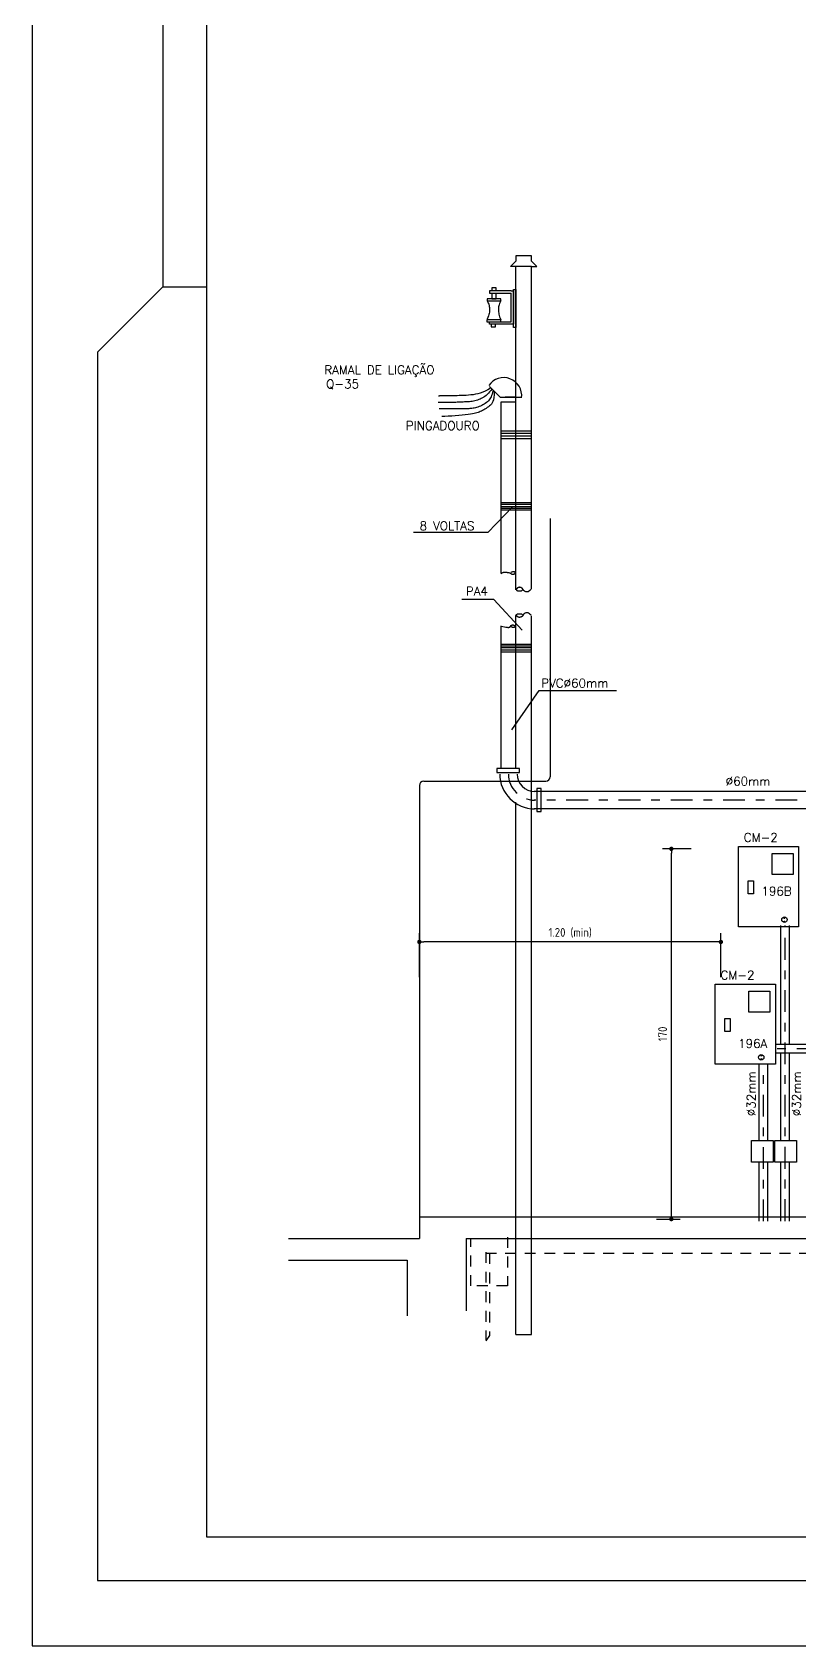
# Model space of a CAD drawing. Extents: x 35 to 221, y -13 to 45.
# Drawn here: x 177.77 to 186.56, y 14.24 to 32.76 of the extents above; entities that cross this region are included whole.
import ezdxf

# ---------------------------------------------------------------- set-up
doc = ezdxf.new("R2010")
doc.units = 0
doc.header["$LTSCALE"] = 0.5
doc.header["$MEASUREMENT"] = 0
doc.linetypes.add('DASHDOT', pattern=[1, 0.5, -0.25, 0, -0.25])
doc.linetypes.add('HIDDEN', pattern=[0.375, 0.25, -0.125])
doc.layers.get('0').update_dxf_attribs({"linetype": 'CONTINUOUS'})
doc.layers.get('DEFPOINTS').update_dxf_attribs({"linetype": 'CONTINUOUS'})
for name, color, linetype in [('COTAS', 1, 'CONTINUOUS'), ('FORMATO', 2, 'CONTINUOUS'), ('MEDICAO', 4, 'CONTINUOUS'), ('MEDICAO-ELETRICA', 7, 'CONTINUOUS'), ('TEXT_MEDICAO', 2, 'CONTINUOUS')]:
    doc.layers.add(name, color=color, linetype=linetype)
doc.styles.add('ROMANS', font='romans.shx')
doc.styles.get("Standard").update_dxf_attribs({"font": 'ISOCP'})
doc.dimstyles.new('MEDICAO$0', dxfattribs={"dimtxt": 0.1, "dimasz": 0.05, "dimexe": 0.1, "dimexo": 0.25, "dimgap": 0.05, "dimtad": 1, "dimdec": 4, "dimlfac": 100, "dimdsep": 46, "dimtxsty": 'Standard', "dimblk1": 'DOT', "dimblk2": 'DOT', "dimsah": 1, "dimcen": 2.5, "dimclrd": 1, "dimclre": 1, "dimclrt": 2, "dimadec": 0, "dimazin": 0, "dimtfac": 1, "dimtdec": 4, "dimtmove": 0, "dimatfit": 3, "dimldrblk": 'DOT', "dimfxl": 1, "dimtvp": 1, "dimtolj": 1, "dimtzin": 0, "dimarcsym": 0})

# ---------------------------------------------------------------- blocks, each defined once
blk = doc.blocks.new('A1')
at = {"layer": 'FORMATO', "color": 1}
for p, q in [((-42.8, 30.45), (-42.8, -0.75)), ((-41.3, 14.85), (-40.8, 14.85)), ((-42.8, -0.75), (0.75, -0.75))]:
    blk.add_line(p, q, dxfattribs=at)
at = {"layer": 'FORMATO'}
for p, q in [((-41.3, 29.7), (-41.3, 14.85)), ((-41.3, 14.85), (-42.05, 14.1)), ((-42.05, 14.1), (-42.05, 0)), ((-42.05, 0), (0, 0))]:
    blk.add_line(p, q, dxfattribs=at)
at = {"layer": 'FORMATO', "color": 8}
for p, q in [((-40.8, 29.2), (-40.8, 0.5)), ((-40.8, 0.5), (-0.5, 0.5))]:
    blk.add_line(p, q, dxfattribs=at)
blk = doc.blocks.new('A1_50')
at = {"layer": 'FORMATO'}
blk.add_blockref('A1', (57.821, 13.702), dxfattribs=at)
blk = doc.blocks.new('_DOT')
at = {"color": 0, "linetype": 'ByBlock'}
blk.add_line((-0.5, 0), (-1, 0), dxfattribs=at)
at = {"color": 0, "linetype": 'ByBlock', "const_width": 0.5}
blk.add_lwpolyline([(-0.25, 0, 1), (0.25, 0, 1)], format="xyb", close=True, dxfattribs=at)
blk = doc.blocks.new('*D44')
at = {"layer": 'COTAS', "color": 1, "lineweight": -2}
for p, q in [((185.328, 23.388), (185.001, 23.388)), ((185.101, 19.188), (185.101, 23.338)), ((184.929, 19.138), (185.201, 19.138))]:
    blk.add_line(p, q, dxfattribs=at)
at = {"layer": 'DEFPOINTS', "color": 0}
for p in [(185.101, 23.388), (185.578, 23.388), (184.679, 19.138)]:
    blk.add_point(p, dxfattribs=at)
at = {"layer": 'COTAS', "color": 1, "lineweight": -2, "xscale": 0.05, "yscale": 0.05, "zscale": 0.05}
for p, rotation in [((185.101, 23.388), 90), ((185.101, 19.138), 270)]:
    blk.add_blockref('_DOT', p, dxfattribs=dict(at, rotation=rotation))
at = {"layer": 'COTAS', "color": 2, "insert": (185.001, 21.263), "char_height": 0.1, "attachment_point": 5, "rotation": 90}
blk.add_mtext('\\A1;{170}', dxfattribs=at)
blk = doc.blocks.new('*D48')
at = {"layer": 'COTAS', "color": 1, "lineweight": -2}
for p, q in [((182.209, 21.915), (182.209, 22.419)), ((185.67, 21.915), (185.67, 22.419)), ((185.62, 22.319), (182.259, 22.319))]:
    blk.add_line(p, q, dxfattribs=at)
at = {"layer": 'DEFPOINTS', "color": 0}
for p in [(182.209, 22.319), (182.209, 21.665), (185.67, 21.665)]:
    blk.add_point(p, dxfattribs=at)
at = {"layer": 'COTAS', "color": 1, "lineweight": -2, "xscale": 0.05, "yscale": 0.05, "zscale": 0.05, "rotation": 180}
blk.add_blockref('_DOT', (182.209, 22.319), dxfattribs=at)
at = {"layer": 'COTAS', "color": 1, "lineweight": -2, "xscale": 0.05, "yscale": 0.05, "zscale": 0.05}
blk.add_blockref('_DOT', (185.67, 22.319), dxfattribs=at)
at = {"layer": 'COTAS', "color": 2, "insert": (183.94, 22.424), "char_height": 0.1, "attachment_point": 5}
blk.add_mtext('\\A1;{1.20 (min)}', dxfattribs=at)
blk = doc.blocks.new('CM-2-EF')
at = {"layer": 'MEDICAO'}
for points in [[(0, 0), (0, 0.46), (0.345, 0.46), (0.345, 0)], [(0.3133, 0.4201), (0.3133, 0.3001), (0.1933, 0.3001), (0.1933, 0.4201)], [(0.0557, 0.1877), (0.0557, 0.2634), (0.0857, 0.2634), (0.0857, 0.1877)]]:
    blk.add_lwpolyline(points, close=True, dxfattribs=at)
for centre, radius in [((0.2635, 0.0403), 0.0158), ((0.2634, 0.0489), 0.00145), ((0.2634, 0.031), 0.00145)]:
    blk.add_circle(centre, radius, dxfattribs=at)

msp = doc.modelspace()

# ---------------------------------------------------------------- linework, layer by layer
at = {"layer": 'MEDICAO', "color": 2}
for p, q in [((183.4954824, 30.1935964), (183.3154824, 30.1935964)), ((183.3154824, 30.1935964), (183.3154824, 30.1335964)), ((183.4954824, 30.1335964), (183.4954824, 30.1935964)), ((183.2554824, 30.0735964), (183.3154824, 30.1335964)), ((183.3154824, 30.0735964), (183.2554824, 30.0735964)), ((183.3151428, 27.2067686), (183.3151428, 30.0735964)), ((183.4954824, 30.0735964), (183.3154824, 30.0735964)), ((183.5554824, 30.0735964), (183.4954824, 30.1335964)), ((183.4954824, 27.1758974), (183.4954824, 30.0735964)), ((183.4954824, 30.0735964), (183.5554824, 30.0735964)), ((183.0143662, 29.7933538), (183.0143662, 29.7668441)), ((183.2608911, 29.7933538), (183.0143662, 29.7933538)), ((183.0143662, 29.7668441), (183.2608911, 29.7668441)), ((183.0143662, 29.4373672), (183.2608911, 29.4373672)), ((183.0143662, 29.4108575), (183.0143662, 29.4373672)), ((183.2608911, 29.4108575), (183.0143662, 29.4108575)), ((183.1354824, 28.5735964), (183.0154824, 28.6935964)), ((183.1354824, 28.5735964), (183.3754824, 28.5735964)), ((183.3154824, 28.5735964), (183.1954824, 28.5735964)), ((183.3154824, 28.5135964), (183.3154824, 28.5735964)), ((183.1454824, 28.5135964), (183.1454824, 26.5471561)), ((183.3154824, 28.5135964), (183.1454824, 28.5135964)), ((183.3157116, 26.3596885), (183.3157116, 27.2058518)), ((183.4950336, 26.3738809), (183.4950336, 27.198755)), ((183.1454824, 25.9471561), (183.1454824, 24.4490718)), ((183.3154824, 24.3116204), (183.3154824, 26.0671561)), ((183.4954824, 20.7993443), (183.4954824, 26.0623904)), ((183.1468945, 24.3116204), (183.1468945, 24.44503)), ((183.3154824, 21.8418429), (183.3154824, 23.9253128)), ((188.3452463, 24.0471024), (183.5285929, 24.0471024)), ((188.3452463, 23.8471024), (183.5285929, 23.8471024)), ((186.3578681, 21.1430982), (186.3578681, 22.5078696)), ((186.4578681, 21.1430982), (186.4578681, 22.5078696)), ((183.3154667, 17.8127954), (183.3154667, 21.8393898)), ((183.4954667, 17.8127954), (183.4954667, 21.8393898)), ((186.7904481, 21.1430982), (186.2990609, 21.1430982)), ((186.7904481, 21.0430982), (186.2990609, 21.0430982)), ((186.3578681, 20.0395235), (186.3578681, 21.0430982)), ((186.4578681, 20.0395235), (186.4578681, 21.0430982)), ((186.1078681, 20.0395235), (186.1078681, 20.9145235)), ((186.2078681, 20.0395235), (186.2078681, 20.9145235)), ((186.1078681, 19.113937), (186.1078681, 19.7895235)), ((186.2078681, 19.113937), (186.2078681, 19.7895235)), ((186.3578681, 19.1156336), (186.3578681, 19.7895235)), ((186.4578681, 19.1156336), (186.4578681, 19.7895235)), ((183.3154667, 17.8127954), (183.4954667, 17.8127954))]:
    msp.add_line(p, q, dxfattribs=at)
at = {"layer": 'MEDICAO', "color": 3}
for p, q in [((183.495654, 28.1838604), (183.145054, 28.1838604)), ((183.495654, 28.1549884), (183.145054, 28.1549884)), ((183.495654, 28.0951804), (183.1441228, 28.0951804)), ((183.495654, 28.1261164), (183.145054, 28.1261164)), ((183.4965504, 27.358757), (183.1460176, 27.358757)), ((183.4965504, 27.3393098), (183.1460176, 27.3393098)), ((183.4943568, 27.3150014), (183.1460176, 27.3150014)), ((183.4965504, 27.2955542), (183.1460176, 27.2955542)), ((183.4965504, 27.276107), (183.1460176, 27.276107)), ((183.495588, 25.7347405), (183.144808, 25.7347405)), ((183.495588, 25.7142937), (183.144808, 25.7142937)), ((183.495588, 25.6938457), (183.144808, 25.6938457)), ((183.495588, 25.6693081), (183.144808, 25.6693081)), ((183.495588, 25.6447705), (183.144808, 25.6447705))]:
    msp.add_line(p, q, dxfattribs=at)
at = {"layer": 'MEDICAO'}
for p, q in [((183.70906, 27.1800605), (183.70906, 24.2145235)), ((182.20906, 24.1145235), (182.20906, 18.9145235)), ((182.25906, 24.1645235), (183.65906, 24.1645235)), ((182.20906, 19.1645235), (183.7350928, 19.1645235)), ((182.81983, 19.1645235), (183.8272572, 19.1645235)), ((183.8272572, 19.1645235), (196.3332104, 19.1645235)), ((180.70906, 18.9145235), (182.20906, 18.9145235)), ((182.7454817, 18.9145235), (182.7454817, 18.084467)), ((182.7454817, 18.9145235), (183.7350928, 18.9145235)), ((182.81983, 18.9145235), (183.8272572, 18.9145235)), ((183.8272572, 18.9145235), (196.3332104, 18.9145235)), ((180.70906, 18.6645235), (182.0682001, 18.6645235)), ((182.0682001, 18.6645235), (182.0682001, 18.0291313))]:
    msp.add_line(p, q, dxfattribs=at)
at = {"layer": 'MEDICAO', "color": 1, "linetype": 'DASHDOT'}
for p, q in [((188.3452463, 23.9471024), (183.5285929, 23.9471024)), ((186.4078681, 19.1156336), (186.4078681, 22.5078696)), ((186.7904481, 21.0930982), (186.2990609, 21.0930982)), ((186.1578681, 19.113937), (186.1578681, 20.9145235))]:
    msp.add_line(p, q, dxfattribs=at)
at = {"layer": 'MEDICAO', "color": 2, "linetype": 'HIDDEN'}
msp.add_line((182.9687106, 18.7454586), (195.4873788, 18.7454586), dxfattribs=at)
at = {"layer": 'MEDICAO', "color": 2}
for points in [[(183.0899629, 29.7933538), (183.0899629, 29.8260176), (183.0406033, 29.8260176), (183.0406033, 29.7933538)], [(182.9879533, 29.6784604), (182.994755, 29.6649559), (183.0004094, 29.6517934), (183.0050032, 29.6389729), (183.0086233, 29.6264944), (183.0113563, 29.6143579), (183.0132892, 29.6025634), (183.0145087, 29.5911109), (183.0151015, 29.5800004), (183.015116, 29.5691607), (183.014446, 29.5582356), (183.0129469, 29.5467978), (183.0104741, 29.5344199), (183.006883, 29.5206746), (183.0020289, 29.5051345), (182.9957672, 29.4873722), (182.9879533, 29.4669604)], [(183.0406033, 29.7668441), (183.0406033, 29.7003364), (183.0899629, 29.7003364)], [(183.0899629, 29.7003364), (183.0899629, 29.7668441)], [(183.1426129, 29.6784604), (183.1348697, 29.6627009), (183.1287944, 29.648117), (183.1242038, 29.6345164), (183.1209148, 29.6217068), (183.1187441, 29.6094959), (183.1175085, 29.5976912), (183.117025, 29.5861005), (183.1171102, 29.5745314), (183.1176325, 29.5627916), (183.1186657, 29.5506888), (183.1203352, 29.5380305), (183.1227663, 29.5246246), (183.1260843, 29.5102785), (183.1304145, 29.4948), (183.1358823, 29.4779968), (183.1426129, 29.4596764)], [(183.2893363, 29.7933538), (183.2893363, 29.4108575), (183.2608911, 29.4108575)], [(183.2608911, 29.7933538), (183.2893363, 29.7933538)], [(183.2608911, 29.4373672), (183.2608911, 29.7668441)], [(183.0340225, 29.4108575), (183.0340225, 29.3805034), (183.0833809, 29.3805034)], [(183.0833809, 29.3805034), (183.0833809, 29.4108575)], [(183.1469512, 26.5482601), (183.1541345, 26.552958), (183.1604266, 26.5566266), (183.1660469, 26.5593856), (183.171215, 26.5613547), (183.1761505, 26.5626535), (183.1810727, 26.5634018), (183.1862013, 26.5637193), (183.1917559, 26.5637255), (183.197888, 26.5635209), (183.204478, 26.5631283), (183.2113382, 26.5625509), (183.2182811, 26.5617924), (183.2251191, 26.560856), (183.2316645, 26.5597452), (183.2377298, 26.5584634), (183.2431274, 26.5570141), (183.247725, 26.5554081), (183.2516111, 26.5536858), (183.2549299, 26.5518951), (183.2578252, 26.5500839), (183.2604409, 26.5483), (183.2629211, 26.5465914), (183.2654097, 26.5450059), (183.2680506, 26.5435913), (183.2709539, 26.5423911), (183.274095, 26.5414302), (183.277415, 26.5407292), (183.2808553, 26.5403086), (183.2843574, 26.5401889), (183.2878626, 26.5403907), (183.2913122, 26.5409344), (183.2946476, 26.5418405), (183.2978111, 26.5431149), (183.3007494, 26.5447038), (183.30341, 26.546539), (183.3057403, 26.548552), (183.307688, 26.5506744), (183.3092006, 26.5528378), (183.3102256, 26.5549739), (183.3107106, 26.5570143), (183.310619, 26.558902), (183.3099781, 26.5606255), (183.3088312, 26.562185), (183.3072214, 26.5635802), (183.3051919, 26.5648114), (183.302786, 26.5658784), (183.3000468, 26.5667812), (183.2970175, 26.5675199), (183.2937269, 26.5680774), (183.2901462, 26.5683681), (183.2862323, 26.5682894), (183.2819418, 26.5677388), (183.2772316, 26.5666137), (183.2720584, 26.5648114), (183.2663791, 26.5622293), (183.2601504, 26.5587649)], [(183.4929468, 26.3659837), (183.4818318, 26.356097), (183.4720548, 26.3486977), (183.463475, 26.3434641), (183.4559516, 26.3400742), (183.4493436, 26.3382061), (183.4435103, 26.3375379), (183.4383108, 26.3377476), (183.4336043, 26.3385133), (183.4292711, 26.3395652), (183.4252769, 26.3408415), (183.4216083, 26.3423323), (183.4182523, 26.344028), (183.4151955, 26.3459188), (183.4124249, 26.3479949), (183.4099271, 26.3502466), (183.407689, 26.3526641), (183.4056892, 26.3552329), (183.4038744, 26.3579187), (183.4021828, 26.3606825), (183.4005528, 26.3634853), (183.3989227, 26.3662882), (183.3972311, 26.369052), (183.3954163, 26.3717378), (183.3934166, 26.3743065), (183.3911843, 26.3767241), (183.3887276, 26.3789758), (183.3860684, 26.3810519), (183.3832288, 26.3829427), (183.3802308, 26.3846384), (183.3770963, 26.3861292), (183.3738473, 26.3874055), (183.370506, 26.3884573), (183.3670964, 26.3892751), (183.3636516, 26.389849), (183.3602067, 26.3901693), (183.3567971, 26.3902262), (183.3534579, 26.39001), (183.3502244, 26.3895108), (183.3471316, 26.3887191), (183.344215, 26.3876249), (183.3415015, 26.3862316), (183.338986, 26.3845945), (183.3366554, 26.3827817), (183.3344965, 26.3808617), (183.332496, 26.3789027), (183.3306407, 26.3769729), (183.3289175, 26.3751407), (183.3273132, 26.3734743), (183.3258218, 26.3720226), (183.3244668, 26.3707562), (183.3232791, 26.3696264), (183.3222895, 26.3685844), (183.3215288, 26.3675813), (183.3210277, 26.3665686), (183.3208172, 26.3654972), (183.320928, 26.3643185), (183.3213835, 26.3629984), (183.322178, 26.3615611), (183.3232982, 26.3600458), (183.3247309, 26.3584915), (183.3264629, 26.3569372), (183.328481, 26.3554218), (183.3307719, 26.3539846), (183.3333226, 26.3526643), (183.3361204, 26.3514945), (183.3391559, 26.3504857), (183.3424203, 26.3496427), (183.3459047, 26.3489704), (183.3496004, 26.3484737), (183.3534986, 26.3481575), (183.3575904, 26.3480266), (183.3618671, 26.3480859), (183.3663132, 26.3483599), (183.3708869, 26.3489509), (183.3755399, 26.3499808), (183.3802238, 26.3515718), (183.38489, 26.3538456), (183.3894903, 26.3569242), (183.3939761, 26.3609296), (183.3982992, 26.3659837)], [(183.1462492, 25.9448653), (183.1687949, 25.9402591), (183.1865945, 25.9366691), (183.2003155, 25.9339845), (183.2106258, 25.9320947), (183.2181928, 25.930889), (183.2236843, 25.9302568), (183.2277678, 25.9300874), (183.2311112, 25.9302701), (183.2342661, 25.93071), (183.2373211, 25.9313745), (183.2402491, 25.932247), (183.2430228, 25.9333106), (183.2456148, 25.9345486), (183.2479981, 25.9359442), (183.2501453, 25.9374807), (183.2520292, 25.9391413), (183.2536376, 25.9409053), (183.2550191, 25.9427364), (183.2562371, 25.9445943), (183.2573553, 25.9464388), (183.2584372, 25.9482297), (183.2595462, 25.9499266), (183.2607461, 25.9514894), (183.2621004, 25.9528777), (183.2636569, 25.9540615), (183.265401, 25.9550508), (183.2673026, 25.9558656), (183.2693312, 25.9565262), (183.2714567, 25.9570526), (183.2736488, 25.9574651), (183.2758771, 25.9577836), (183.2781116, 25.9580283), (183.2803263, 25.9582116), (183.2825138, 25.9583144), (183.284671, 25.9583099), (183.2867949, 25.9581713), (183.2888825, 25.9578717), (183.2909308, 25.9573844), (183.2929367, 25.9566824), (183.2948972, 25.9557389), (183.2968082, 25.9545418), (183.2986618, 25.9531367), (183.3004488, 25.951584), (183.3021602, 25.9499442), (183.3037868, 25.9482775), (183.3053196, 25.9466444), (183.3067495, 25.9451051), (183.3080674, 25.9437201), (183.3092596, 25.942533), (183.3102946, 25.9415202), (183.3111358, 25.9406416), (183.311747, 25.9398568), (183.3120919, 25.9391257), (183.3121342, 25.938408), (183.3118376, 25.9376635), (183.3111658, 25.9368519), (183.310098, 25.9359453), (183.3086762, 25.934965), (183.3069578, 25.9339444), (183.3050004, 25.9329171), (183.3028614, 25.9319166), (183.3005983, 25.9309765), (183.2982687, 25.9301303), (183.29593, 25.9294115), (183.2936278, 25.9288481), (183.2913604, 25.9284457), (183.2891142, 25.9282043), (183.2868756, 25.9281238), (183.2846309, 25.9282043), (183.2823665, 25.9284458), (183.2800688, 25.9288483), (183.2777243, 25.9294117), (183.2753181, 25.9301462), (183.2728318, 25.9311021), (183.2702456, 25.9323396), (183.2675399, 25.9339192), (183.2646949, 25.9359013), (183.2616912, 25.938346), (183.2585089, 25.9413139), (183.2551284, 25.9448653)], [(183.4929468, 26.0695177), (183.4818318, 26.0794045), (183.4720548, 26.0868037), (183.463475, 26.0920373), (183.4559516, 26.0954272), (183.4493436, 26.0972953), (183.4435103, 26.0979635), (183.4383108, 26.0977537), (183.4336043, 26.0969879), (183.4292711, 26.095936), (183.4252769, 26.0946596), (183.4216083, 26.0931687), (183.4182523, 26.0914729), (183.4151955, 26.089582), (183.4124249, 26.0875058), (183.4099271, 26.0852541), (183.407689, 26.0828365), (183.4056892, 26.0802678), (183.4038744, 26.0775821), (183.4021828, 26.0748183), (183.4005528, 26.0720155), (183.3989227, 26.0692128), (183.3972311, 26.066449), (183.3954163, 26.0637633), (183.3934166, 26.0611945), (183.3911843, 26.058777), (183.3887276, 26.0565252), (183.3860684, 26.054449), (183.3832288, 26.0525582), (183.3802308, 26.0508624), (183.3770963, 26.0493714), (183.3738473, 26.0480951), (183.370506, 26.0470431), (183.3670964, 26.0462253), (183.3636516, 26.0456514), (183.3602067, 26.045331), (183.3567971, 26.0452741), (183.3534579, 26.0454904), (183.3502244, 26.0459895), (183.3471316, 26.0467813), (183.344215, 26.0478755), (183.3415015, 26.0492689), (183.338986, 26.0509062), (183.3366554, 26.052719), (183.3344965, 26.0546392), (183.332496, 26.0565983), (183.3306407, 26.0585282), (183.3289175, 26.0603605), (183.3273132, 26.0620269), (183.3258218, 26.0634787), (183.3244668, 26.0647452), (183.3232791, 26.065875), (183.3222895, 26.0669171), (183.3215288, 26.0679201), (183.3210277, 26.0689328), (183.3208172, 26.0700041), (183.320928, 26.0711827), (183.3213835, 26.0725028), (183.322178, 26.0739399), (183.3232982, 26.0754551), (183.3247309, 26.0770094), (183.3264629, 26.0785636), (183.328481, 26.0800788), (183.3307719, 26.081516), (183.3333226, 26.0828361), (183.3361204, 26.0840059), (183.3391559, 26.0850147), (183.3424203, 26.0858577), (183.3459047, 26.0865299), (183.3496004, 26.0870266), (183.3534986, 26.0873428), (183.3575904, 26.0874737), (183.3618671, 26.0874143), (183.3663132, 26.0871404), (183.3708869, 26.0865494), (183.3755399, 26.0855195), (183.3802238, 26.0839287), (183.38489, 26.081655), (183.3894903, 26.0785766), (183.3939761, 26.0745715), (183.3982992, 26.0695177)]]:
    msp.add_lwpolyline(points, dxfattribs=at)
for points in [[(183.1426129, 29.6784604), (183.1426129, 29.7003364), (182.9879533, 29.7003364), (182.9879533, 29.6784604)], [(183.3158851, 29.8085021), (183.3158851, 29.3729867), (183.2893363, 29.3729867), (183.2893363, 29.8085021)], [(183.1426129, 29.4377884), (183.1426129, 29.4596764), (182.9846629, 29.4596764), (182.9846629, 29.4377884)], [(183.3600799, 24.2633753), (183.3600799, 24.3116204), (183.0970414, 24.3116204), (183.0970414, 24.2633753)], [(183.5587535, 23.8181912), (183.6069986, 23.8181912), (183.6069986, 24.0812297), (183.5587535, 24.0812297)]]:
    msp.add_lwpolyline(points, close=True, dxfattribs=at)
at = {"layer": 'MEDICAO', "color": 4}
for points in [[(183.043944, 28.6693924), (183.0294482, 28.6497731), (183.0154783, 28.6325234), (183.001887, 28.6174027), (182.988527, 28.6041701), (182.9752511, 28.5925846), (182.9619122, 28.5824056), (182.9483629, 28.5733921), (182.9344561, 28.5653034), (182.9200853, 28.5579375), (182.905308, 28.5512476), (182.8902222, 28.545226), (182.874926, 28.5398648), (182.8595177, 28.5351563), (182.8440954, 28.5310926), (182.8287572, 28.5276659), (182.8136012, 28.5248684), (182.7987035, 28.5226781), (182.7840512, 28.5210159), (182.7696092, 28.5197887), (182.7553425, 28.5189032), (182.741216, 28.5182662), (182.7271947, 28.5177846), (182.7132435, 28.5173651), (182.6993273, 28.5169144), (182.6854146, 28.5163602), (182.671488, 28.5157127), (182.6575333, 28.5150031), (182.6435365, 28.5142624), (182.6294836, 28.5135217), (182.6153607, 28.5128121), (182.6011535, 28.5121647), (182.5868483, 28.5116104), (182.5723514, 28.5111727), (182.5572515, 28.5108438), (182.5410579, 28.5106082), (182.5232797, 28.5104502), (182.5034262, 28.5103544), (182.4810066, 28.5103052), (182.4555301, 28.510287), (182.4265059, 28.5102844)], [(183.0259944, 28.6773484), (182.9955167, 28.6582665), (182.9659224, 28.6425409), (182.9370853, 28.6297989), (182.9088791, 28.6196674), (182.8811777, 28.6117736), (182.8538549, 28.6057444), (182.8267844, 28.601207), (182.7998402, 28.5977884), (182.772938, 28.5951623), (182.7461621, 28.5931889), (182.7196386, 28.5917748), (182.6934937, 28.5908269), (182.6678536, 28.590252), (182.6428446, 28.5899567), (182.6185927, 28.589848), (182.5952243, 28.5898324), (182.5728725, 28.5898298), (182.5516985, 28.5898117), (182.5318708, 28.5897625), (182.5135574, 28.5896667), (182.4969268, 28.5895087), (182.4821471, 28.589273), (182.4693866, 28.5889441), (182.4588137, 28.5885064), (182.4505176, 28.5879561), (182.4442724, 28.5873358), (182.4397729, 28.5867), (182.4367143, 28.5861031), (182.4347914, 28.5855993), (182.4336994, 28.5852432), (182.4331333, 28.5850891), (182.4327879, 28.5851914), (182.4324216, 28.5855812), (182.4320447, 28.5861963), (182.431731, 28.5869512), (182.431554, 28.5877606), (182.4315873, 28.5885388), (182.4319045, 28.5892005), (182.4325794, 28.5896602), (182.4336854, 28.5898324)], [(183.0547128, 28.6455244), (183.0493812, 28.6257202), (183.0440322, 28.6079209), (183.0384799, 28.5918934), (183.0325385, 28.5774046), (183.0260221, 28.5642211), (183.018745, 28.5521099), (183.0105215, 28.5408377), (183.0011656, 28.5301714), (182.9905535, 28.519927), (182.978809, 28.5101174), (182.9661181, 28.5008049), (182.9526664, 28.4920516), (182.9386398, 28.4839197), (182.9242241, 28.4764714), (182.9096051, 28.4697689), (182.8949686, 28.4638744), (182.8804775, 28.4588268), (182.8662038, 28.4545717), (182.8521965, 28.4510314), (182.8385048, 28.4481282), (182.8251776, 28.4457844), (182.8122641, 28.4439223), (182.7998134, 28.4424642), (182.7878744, 28.4413324), (182.7764397, 28.4404571), (182.7652749, 28.4397992), (182.7540891, 28.4393279), (182.7425912, 28.4390119), (182.7304904, 28.4388203), (182.7174957, 28.4387219), (182.703316, 28.4386856), (182.6876605, 28.4386804), (182.6701657, 28.4386804), (182.6501784, 28.4386804), (182.626973, 28.4386804), (182.5998237, 28.4386804), (182.5680049, 28.4386804), (182.5307911, 28.4386804), (182.4874564, 28.4386804), (182.4372752, 28.4386804)], [(183.069072, 28.6375684), (183.0680068, 28.59956), (183.064926, 28.5684265), (183.0600012, 28.5432127), (183.0534042, 28.5229628), (183.0453068, 28.5067215), (183.0358807, 28.4935331), (183.0252978, 28.4824423), (183.0137299, 28.4724934), (183.0013509, 28.4629019), (182.9883444, 28.4535669), (182.9748963, 28.4445581), (182.9611922, 28.4359456), (182.947418, 28.4277992), (182.9337595, 28.4201889), (182.9204025, 28.4131847), (182.9075328, 28.4068564), (182.8951871, 28.4012429), (182.8828064, 28.3962588), (182.8696826, 28.3917874), (182.8551074, 28.3877123), (182.8383728, 28.3839169), (182.8187705, 28.3802846), (182.7955926, 28.376699), (182.7681307, 28.3730434), (182.735983, 28.369248), (182.6999722, 28.3654293), (182.6612269, 28.3617504), (182.6208761, 28.3583746), (182.5800485, 28.3554649), (182.539873, 28.3531845), (182.5014783, 28.3516966), (182.4659932, 28.3511644)]]:
    msp.add_lwpolyline(points, dxfattribs=at)
at = {"layer": 'MEDICAO'}
for points in [[(186.0193143, 19.7895235), (186.0193143, 20.0395235), (186.2693143, 20.0395235), (186.2693143, 19.7895235)], [(186.2885044, 19.7895235), (186.2885044, 20.0395235), (186.5385044, 20.0395235), (186.5385044, 19.7895235)]]:
    msp.add_lwpolyline(points, close=True, dxfattribs=at)
at = {"layer": 'MEDICAO', "color": 2}
for centre, radius, start, end in [((183.1767648, 28.5898324), 0.2071309, 353.3467, 145.8453), ((183.5314512, 24.2471024), 0.4, 180, 270), ((183.5314512, 24.2471024), 0.2, 180, 270)]:
    msp.add_arc(centre, radius, start, end, dxfattribs=at)
at = {"layer": 'MEDICAO'}
for centre, start, end in [((182.25906, 24.1145235), 90, 180), ((183.65906, 24.2145235), 270, 0)]:
    msp.add_arc(centre, 0.05, start, end, dxfattribs=at)
at = {"layer": 'MEDICAO', "color": 1, "linetype": 'DASHDOT'}
msp.add_arc((183.5314512, 24.2471024), 0.3, 180, 270, dxfattribs=at)
at = {"layer": 'MEDICAO-ELETRICA', "color": 2, "linetype": 'HIDDEN'}
for p, q in [((182.8005411, 18.3703), (182.8005411, 18.91993)), ((183.2198223, 18.93205), (183.2198223, 18.373606)), ((182.9715759, 18.7588312), (182.9715759, 17.7448612)), ((183.0143343, 18.7493548), (183.0143343, 17.8017184)), ((183.2198223, 18.373606), (182.8058619, 18.373606)), ((183.0152295, 17.8006168), (182.9738631, 17.7406732))]:
    msp.add_line(p, q, dxfattribs=at)
at = {"layer": 'TEXT_MEDICAO'}
for p, q in [((183.2836931, 27.3178503), (182.994371, 27.0204586)), ((182.994371, 27.0204586), (182.1434236, 27.0204586)), ((183.0655362, 26.2494824), (182.6967923, 26.2494824)), ((183.3881871, 25.8966248), (183.0655362, 26.2494824)), ((183.2713387, 24.754911), (183.5840619, 25.2059551)), ((183.5840619, 25.2059551), (184.4698915, 25.2059551))]:
    msp.add_line(p, q, dxfattribs=at)

# ---------------------------------------------------------------- block references
at = {"layer": 'FORMATO'}
msp.add_blockref('A1_50', (162.7457119, 1.2881592), dxfattribs=at)
at = {"layer": 'TEXT_MEDICAO', "xscale": 2, "yscale": 1.999999999999998, "zscale": 2}
for p in [(185.8719899, 22.4945235), (185.6051707, 20.9145235)]:
    msp.add_blockref('CM-2-EF', p, dxfattribs=at)

# ---------------------------------------------------------------- texts
at = {"layer": 'MEDICAO', "color": 3, "style": 'ROMANS'}
for s, p in [('196B', (186.1347393, 22.8529017)), ('196A', (185.8679201, 21.1029017))]:
    msp.add_text(s, height=0.1, dxfattribs=at).set_placement(p)
at = {"layer": 'TEXT_MEDICAO', "color": 3, "style": 'ROMANS'}
for s, p in [('RAMAL DE LIGAÇÃO', (181.1181575, 28.83602)), ('Q-35', (181.1395726, 28.6741153)), ('PINGADOURO', (182.0539749, 28.1956456)), ('8 VOLTAS', (182.2114993, 27.0459493)), ('PA4', (182.7428852, 26.2955073)), ('PVC%%C60mm', (183.6072265, 25.2406509)), ('%%C60mm', (185.724335, 24.1150614)), ('CM-2', (185.9323121, 23.4690918)), ('CM-2', (185.6654929, 21.8890918))]:
    msp.add_text(s, height=0.1, dxfattribs=at).set_placement(p)
for p in [(186.0674728, 20.3192962), (186.5881091, 20.3192962)]:
    msp.add_text('%%C32mm', height=0.1, rotation=90, dxfattribs=at).set_placement(p)

# ---------------------------------------------------------------- dimensions: what is measured, and where the dimension line sits
at = {"layer": 'COTAS'}
dim = msp.add_linear_dim(base=(185.1010504, 23.3880964), p1=(184.6793615, 19.1380964), p2=(185.5780375, 23.3880964), angle=90, text='{170}', dimstyle='MEDICAO$0', dxfattribs=at)
dim.commit()
dim.dimension.update_dxf_attribs({"geometry": '*D44', "text_midpoint": (185.0010504, 21.2630964)})
dim = msp.add_linear_dim(base=(182.20906, 22.3193377), p1=(185.6701707, 21.6645235), p2=(182.20906, 21.6645235), text='{1.20 (min)}', dimstyle='MEDICAO$0', dxfattribs=at)
dim.commit()
dim.dimension.update_dxf_attribs({"geometry": '*D48', "text_midpoint": (183.9396153, 22.4243377)})

doc.saveas('drawing.dxf')
